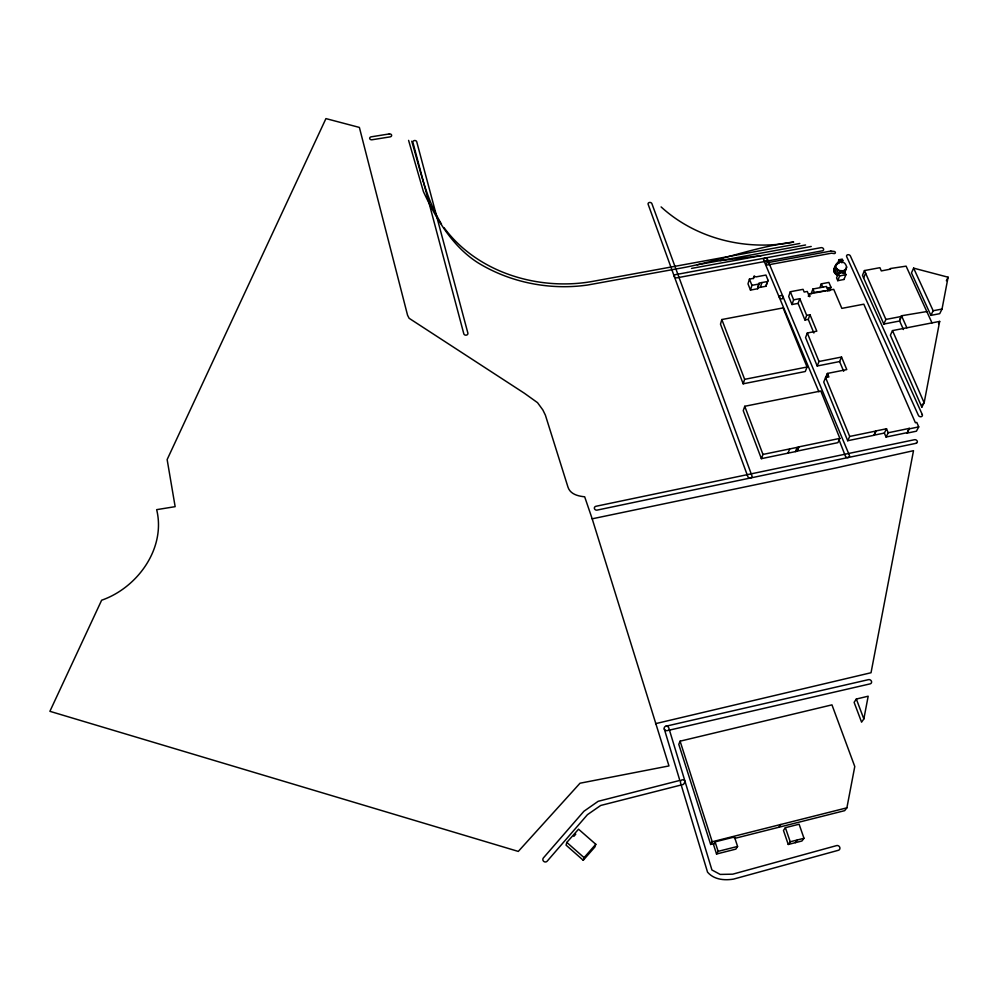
<?xml version="1.0" encoding="UTF-8"?>
<svg xmlns="http://www.w3.org/2000/svg" width="998" height="998" viewBox="0 0 998 998"><rect width="100%" height="100%" fill="white"/><g stroke="black" fill="none" stroke-linecap="round" stroke-linejoin="round"><path stroke-width="1.5" d="M921.828 407.134L924.148 402.78L939.667 321.393L892.486 330.6L890.378 335.191L921.828 407.134L922.414 404.078M734.416 838.47L844.645 810.663L846.89 807.831L854.775 766.526L831.958 704.862L680.1 741.177L678.777 744.321L710.663 844.47L715.117 843.335M863.844 718.934L868.185 696.205L856.334 699.037L854.113 702.343L861.573 722.153L863.844 718.934L856.334 699.037M942.025 309.056L948.1 277.207L913.619 268.138L911.461 272.891L930.885 315.38L939.704 313.684L942.025 309.056L933.167 310.752L930.885 315.38M846.267 268.637L846.628 267.002C843.011 253.679 826.381 270.708 837.809 275.361L839.642 270.608L843.472 270.782L846.267 268.637L844.408 273.402M833.854 270.508L836.012 264.333M566.814 842.412L566.066 845.131L583.244 860.264L594.883 846.978L595.794 844.283L578.541 829.201L566.814 842.412L584.092 857.631L583.244 860.264M721.828 319.535L720.494 324.188L743.173 383.806L805.299 371.506L807.058 367.014L783.118 307.908L721.828 319.535L744.645 379.34L743.173 383.806M749.436 279.103L748.001 283.856L750.471 290.081L757.682 288.734L759.054 283.083L767.387 281.536L768.098 280.401L765.94 275.049L756.085 276.883L754.151 276.221L753.328 278.367L749.436 279.103L751.931 285.341L750.471 290.081M753.415 278.604L754.151 276.221M757.682 288.734L758.692 284.268M760.401 287.299L761.898 282.546M757.569 287.823L765.865 286.276L767.387 281.536M768.098 280.401L765.865 286.276M744.745 406.286L743.248 410.665L761.362 458.668L797.14 451.258L798.862 446.879L839.867 438.384L820.805 391.004L744.745 406.286L762.971 454.439L761.362 458.668M907.132 433.12L909.215 428.404L907.132 433.12L916.426 431.186L918.734 426.894L916.8 422.453L915.403 422.753L863.819 304.178L841.85 308.382L833.729 289.333L827.317 290.543L827.928 289.819L826.506 286.463L812.908 289.021L814.306 292.389L826.282 290.742L809.166 293.973L810.052 296.094L809.478 296.705L807.295 291.453L804.176 292.04L803.053 289.333L790.316 291.728L788.682 296.443L791.975 304.527L798.113 303.38L799.797 298.676L793.635 299.837L791.975 304.527M808.305 296.331L809.166 293.973M811.174 293.749L812.908 289.021M806.671 315.356L809.989 314.732L808.255 319.372L804.949 320.009L806.671 315.356L799.797 298.676M819.969 287.399L821.292 283.856L828.876 282.409L830.997 287.337L829.65 290.867M809.989 314.732L816.801 331.161L807.307 332.995L805.573 337.586L817.2 365.992L839.617 361.563L841.526 357.047L819.009 361.488L817.2 365.992M836.923 263.16L834.191 269.111M827.404 290.218L828.303 287.861L830.997 287.337M834.091 271.98L835.663 265.73M837.21 264.495L839.031 259.705L842.25 259.131L842.799 260.466L841.875 262.861M827.903 291.216L829.251 287.673M834.889 273.39L836.711 268.612L835.912 267.214M838.694 263.435L839.605 261.039L839.031 259.705M836.174 274.55L838.008 269.784L836.711 268.612M843.946 279.465L845.942 274.7L844.732 271.943L838.407 273.165L836.574 277.918L837.771 280.675L844.083 279.44M840.516 273.352L841.439 270.969M837.771 280.675L839.605 275.922L838.407 273.165M842.549 273.165L843.472 270.782M843.772 273.539L845.169 269.971M844.77 271.768L846.628 267.002M787.983 453.167L789.717 448.925L798.911 447.017M931.995 322.903L906.109 266.154L890.266 268.537L890.528 269.123L881.321 270.92L879.912 267.689L864.43 270.57L862.484 275.336L883.816 324.063L899.647 320.994L901.531 315.767L926.818 311.551M863.557 278.005L865.628 273.227L864.43 270.57M841.526 357.047L846.778 369.584L827.354 373.452L823.737 382.047L847.689 440.729L873.961 435.29L876.057 430.911L886.523 428.766L888.232 432.758L886.062 437.037L906.945 432.695M795.443 451.595L797.202 447.354M797.14 451.258L798.862 446.879M883.816 324.063L885.887 319.447L865.628 273.227M839.867 438.384L837.908 442.65L797.09 451.121M899.922 319.235L901.531 315.767M847.689 440.729L849.697 436.45L825.583 377.581L828.889 376.932L827.354 373.452M946.366 280.75L948.1 277.207M873.961 435.29L876.057 430.911M938.519 323.701L939.667 321.393M886.062 437.037L884.353 433.057L886.523 428.766M710.663 844.47L712.21 841.763L846.89 807.831M715.092 841.863L713.52 844.558L716.539 854.014L735.875 849.111L737.572 846.441L734.491 836.973L715.092 841.863L718.123 851.356L716.539 854.014M778.964 827.23L780.873 824.46M785.389 827.679L783.455 830.436L788.258 844.47L801.943 840.99L803.989 838.283L799.111 824.223L785.389 827.679L790.229 841.776L788.258 844.47M795.369 842.661L797.377 839.967L803.989 838.283M584.092 857.631L595.794 844.283M573.838 836.349L575.784 834.153M718.123 851.356L737.572 846.441M790.229 841.776L797.377 839.967M408.594 140.381L423.439 191.678C436.064 218.624 452.231 246.344 477.967 262.773C510.489 282.696 550.148 290.455 587.834 284.991L678.74 268.499C717.512 261.838 754.276 246.818 793.46 242.065L793.622 242.04M655.549 723.662L871.029 672.739L913.507 450.684L835.588 468.025L592.188 518.81L584.678 496.804C578.079 496.118 570.27 494.272 567.974 487.124L545.407 415.193L542.85 409.941L537.535 402.668L524.387 393.249L409.105 318.275L407.558 315.231L359.38 127.42L325.934 118.6L167.14 459.567L175.149 506.66L156.661 509.654C166.105 548.276 137.537 587.76 101.634 600.222L49.9 711.312L518.286 851.419L580.013 783.218L668.972 765.928L592.188 518.81M665.853 726.232L868.497 679.65A2.383 2.071 33.6 0 1 871.454 681.272A2.383 2.071 33.6 0 1 870.094 683.88L667.213 730.636A2.395 2.221 28.2 0 1 664.281 728.952A2.395 2.221 28.2 0 1 665.866 726.232A2.395 2.221 28.2 0 1 668.797 727.929L711.923 869.982L720.182 874.423L732.719 874.173L836.636 845.593A2.545 2.283 45 0 1 839.767 847.314A2.545 2.283 45 0 1 838.382 850.284L733.493 879.126C724.236 880.585 714.069 879.712 707.545 872.177L680.499 782.657A2.445 2.283 35.1 0 1 682.108 779.85A2.445 2.283 35.1 0 1 685.077 781.596L683.53 784.391L600.709 805.461L587.448 814.667L547.203 861.137A2.495 2.445 40.9 0 1 543.71 861.361A2.495 2.445 40.9 0 1 543.436 857.881L583.905 811.274L598.164 801.307L679.825 780.424L664.281 728.939M888.232 432.758L909.215 428.404M909.403 428.828L918.734 426.894M762.971 454.439L789.717 448.925M849.697 436.45L876.069 430.999M873.936 435.203L884.353 433.057M744.645 379.34L807.058 367.014M839.605 275.922L845.942 274.7M827.192 288.073L828.303 287.861M885.887 319.447L901.793 316.378L906.883 327.793M751.931 285.341L759.166 283.981M805.561 244.984L697.178 264.832M691.502 268.412L811.212 246.469M799.81 243.475L592.812 281.361C538.808 291.117 477.506 272.866 444.098 227.769M839.605 261.039L842.799 260.466M720.144 260.628L761.2 255.638M793.46 242.065C747.028 251.334 696.292 239.121 661.113 206.923M838.008 269.784L839.642 270.608M441.478 224.088C426.059 198.689 420.083 169.348 411.725 141.205M913.619 268.138L933.167 310.752M899.647 320.994L903.44 329.54M892.486 330.6L924.148 402.78M821.292 283.856L822.739 287.175M767.375 259.293L849.398 455.338A2.171 1.809 22.5 0 1 848.075 457.533A2.171 1.809 22.5 0 1 845.381 456.086L838.669 438.92M763.645 260.054L818.921 391.802M839.617 361.563L843.684 371.281M808.255 319.372L813.894 333.02M798.113 303.38L804.949 320.009M807.307 332.995L819.009 361.488M825.496 377.918L825.82 378.691M790.316 291.728L793.635 299.837M680.1 741.177L712.21 841.763M827.666 374.225L826.282 377.581L827.766 374.2M916.027 443.312L597.153 510.103A2.208 1.946 11.6 0 1 594.446 508.643A2.208 1.946 11.6 0 1 595.956 506.285L914.48 439.719A2.171 1.771 24.2 0 1 917.212 441.104A2.171 1.771 24.2 0 1 916.027 443.312M687.123 272.491L675.658 274.612A2.021 1.634 11.8 0 0 674.336 276.571L747.814 476.545A2.183 1.859 19.3 0 0 750.533 477.967A2.183 1.859 19.3 0 0 751.893 475.697L651.906 203.679A1.971 1.547 10.1 0 0 649.473 202.469A1.971 1.547 10.1 0 0 648.151 204.316L674.336 276.558A2.021 1.634 11.8 0 0 676.856 277.831L822.352 250.797A1.996 1.559 16.5 0 0 823.525 248.889A1.996 1.559 16.5 0 0 821.005 247.666L687.123 272.491M830.847 251.059L766.901 262.823A1.335 1.06 15 0 0 766.077 264.121A1.335 1.06 15 0 0 767.761 264.944L831.509 253.193L834.016 253.554A1.335 1.048 16.9 0 0 835.376 252.681A1.335 1.048 16.9 0 0 834.116 251.434L830.847 251.059M389.27 133.932L371.219 136.826A1.959 1.509 0.2 0 0 369.709 138.597A1.959 1.509 0.2 0 0 372.017 139.77L390.093 136.876A1.946 1.497 0.8 0 0 391.59 135.104A1.946 1.497 0.8 0 0 389.27 133.932M922.264 414.519L850.358 255.937A2.008 1.559 17.4 0 0 847.801 254.739A2.008 1.559 17.4 0 0 846.678 256.661L918.41 415.368A2.146 1.734 23.5 0 0 921.129 416.702A2.146 1.734 23.5 0 0 922.264 414.519M435.265 211.102L416.715 141.741A1.946 1.509 1.6 0 0 414.42 140.543A1.946 1.509 1.6 0 0 412.898 142.302L463.808 333.794A2.083 1.734 2.9 0 0 466.291 335.141A2.083 1.734 2.9 0 0 467.875 333.095L435.265 211.102M763.869 260.416A2.008 1.584 14.8 0 0 767.287 260.553A2.008 1.584 14.8 0 0 765.366 258.058A2.008 1.584 14.8 0 0 763.869 260.416M779.675 298.003A2.033 1.634 16.1 0 0 783.143 298.103A2.033 1.634 16.1 0 0 781.16 295.558A2.033 1.634 16.1 0 0 779.675 298.003"/></g></svg>
